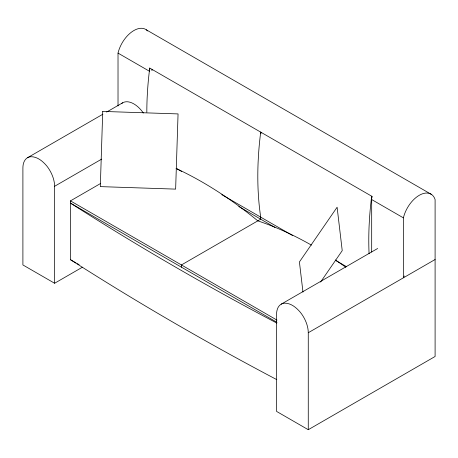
<?xml version="1.0" encoding="UTF-8"?>
<svg xmlns="http://www.w3.org/2000/svg" width="458" height="458" viewBox="0 0 458 458"><rect width="100%" height="100%" fill="white"/><g stroke="black" fill="none" stroke-linecap="round" stroke-linejoin="round"><path stroke-width="0.69" d="M404.282 275.962L403.395 277.817L403.395 217.859A23.518 13.58 -60 0 1 419.247 195.297A23.518 13.58 -60 0 1 435.1 199.551L435.1 356.484L308.268 429.707L276.563 411.399L276.563 314.428A22.419 12.944 60 0 1 284.487 303.156C291.013 303.053 296.337 307.616 300.345 312.304A22.419 12.944 60 0 1 308.268 332.737L308.268 429.707M320.577 282.082L342.229 250.635L337.105 207.216L299.412 261.959L302.973 292.072M27.543 157.718L102.901 114.208M106.605 112.073L122.664 102.798M82.451 267.186L54.605 283.256L54.605 186.286L101.687 159.109M276.792 379.642C206.398 342.532 137.469 302.618 70.463 259.692L70.463 200.879L100.302 183.652M281.206 304.169L377.65 248.488M308.268 332.737L435.1 259.514M276.792 323.056C206.398 285.952 137.469 246.038 70.463 203.106L277.004 322.352M146.291 29.799L431.659 194.558M146.829 112.239A332.102 191.742 -60 0 1 147.15 97.829L147.556 90.501A332.102 191.742 -60 0 1 149.732 68.059L371.684 196.201A77.671 44.844 -60 0 1 372.652 197.095M147.591 30.961A23.518 13.58 -60 0 0 131.435 32.157A23.518 13.58 -60 0 0 118.021 53.105L149.732 71.408M371.684 199.551L403.395 217.859M176.067 168.275L181.631 171.487M221.786 194.667L292.765 235.652M335.308 260.213L346.408 266.619M238.75 206.506L240.53 207.537M241.126 207.875L274.949 227.408M70.463 200.879L276.987 320.113M70.463 259.692L76.028 262.903M77.265 263.613L79.119 264.684M54.605 283.256L22.9 264.953L22.9 167.983A22.419 12.944 60 0 1 30.829 156.705C37.35 156.602 42.674 161.164 46.682 165.859A22.419 12.944 60 0 1 54.605 186.286M371.684 252.037L371.684 196.201A332.102 191.742 -60 0 0 369.509 218.643L369.102 225.977A332.102 191.742 -60 0 0 369.074 253.726M261.667 133.026A77.705 44.861 -60 0 0 260.705 132.127L260.705 133.467M181.437 267.18L181.437 264.947L260.705 219.182L260.705 217.138A332.102 191.742 -60 0 1 258.53 197.209L258.129 190.345A332.102 191.742 -60 0 1 258.129 161.903L258.53 154.569A332.102 191.742 -60 0 1 260.705 132.127M151.976 69.353L151.976 70.692M149.732 68.059L149.732 70.068M118.021 53.105L118.021 105.924M176.273 168.55A379.075 218.861 60 0 1 257.802 220.859A379.075 218.861 60 0 1 311.429 245.122M335.393 260.007A379.075 218.861 60 0 1 345.819 267.254M121.559 103.582A22.419 12.944 60 0 1 143.343 112.994M102.729 111.414L100.313 186.618L175.637 189.12L178.059 113.916L102.729 111.414"/></g></svg>
